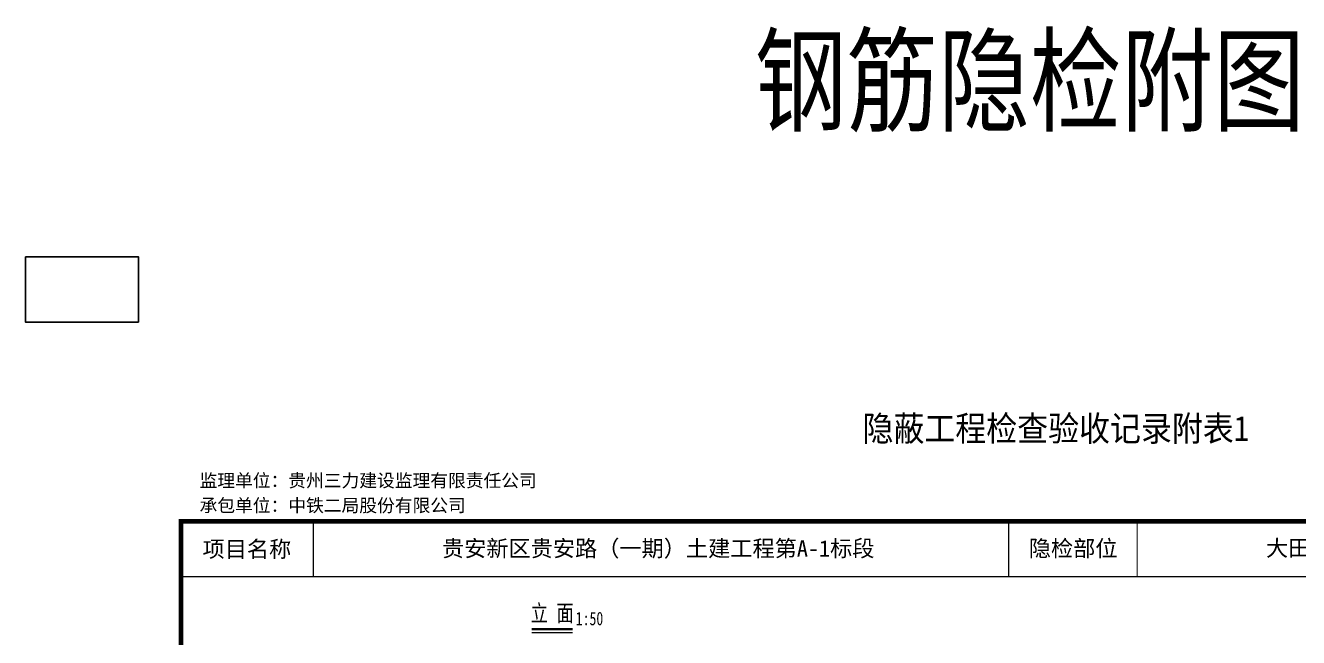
# Model space of a CAD drawing. Header units: millimetres. Extents: x -87831 to -32330, y -3617 to 16913.
# Drawn here: x -56654 to -41500, y 9634 to 16913 of the extents above; entities that cross this region are included whole.
import ezdxf
from ezdxf.enums import TextEntityAlignment as Align

# ---------------------------------------------------------------- set-up
doc = ezdxf.new("R2010")
doc.units = ezdxf.units.MM
doc.header["$LTSCALE"] = 4
doc.layers.add('zx', color=2, linetype='Continuous', plot=False)
doc.layers.add('工作线', color=1, linetype='Continuous', lineweight=35)
doc.layers.add('文字', color=3, linetype='Continuous', lineweight=15)
doc.styles.get("Standard").update_dxf_attribs({"font": 'SimSun.ttf', "width": 0.8, "height": 35})
doc.styles.add('图名', font='simkai.ttf', dxfattribs={"width": 0.67, "height": 80})
doc.styles.add('宋体', font='NSimSun.ttf', dxfattribs={"width": 0.7})

msp = doc.modelspace()

# ---------------------------------------------------------------- linework, layer by layer
at = {"color": 7, "const_width": 55.757}
msp.add_lwpolyline([(-34179.848, 11014.754), (-34179.848, -1932.376), (-54804.308, -1932.376), (-54804.308, 11014.754)], close=True, dxfattribs=at)
at = {"color": 7, "ltscale": 2, "const_width": 15.488}
for points in [[(-53226.768, 11014.754), (-53226.768, 10358.664)], [(-44950.226, 11022.906), (-44950.226, 10366.816)], [(-43420.501, 11022.906), (-43420.501, 10366.816)], [(-54804.308, 10358.664), (-34179.848, 10358.664)]]:
    msp.add_lwpolyline(points, dxfattribs=at)
at = {"layer": 'zx', "color": 7}
msp.add_lwpolyline([(-56653.95, 14162.978), (-55309.706, 14162.978), (-55309.706, 13385.342), (-56653.95, 13385.342)], close=True, dxfattribs=at)
at = {"layer": '工作线', "color": 7}
msp.add_line((-50624.612, 9732.33), (-50142.826, 9732.33), dxfattribs=at)
at = {"layer": '文字', "color": 7}
msp.add_line((-50624.612, 9692.33), (-50142.826, 9692.33), dxfattribs=at)

# ---------------------------------------------------------------- texts
at = {"width": 0.8}
msp.add_text('钢筋隐检附图', height=1000, dxfattribs=at).set_placement((-47971.756, 15757.442))
at = {"color": 7}
for s, height, p in [('监理单位：贵州三力建设监理有限责任公司 ', 154.88, (-54581.404, 11423.613)), ('承包单位：中铁二局股份有限公司', 154.88, (-54581.404, 11127.905)), ('项目名称', 193.6, (-54546.348, 10589.345)), ('贵安新区贵安路（一期）土建工程第A-1标段 ', 193.6, (-51696.26, 10597.199)), ('隐检部位', 193.6, (-44710.592, 10597.497))]:
    msp.add_text(s, height=height, dxfattribs=at).set_placement(p)
at = {"color": 7, "lineweight": 30, "insert": (-44388.561, 12103.465), "char_height": 300, "width": 7281.92019, "attachment_point": 5, "style": '图名'}
msp.add_mtext('{\\fSimSun|b0|i0|c134|p2;\\W0.9;隐蔽工程检查验收记录附表1}', dxfattribs=at)
at = {"lineweight": -2, "insert": (-42159.627, 10795.586), "char_height": 193.6, "width": 9013.52059, "attachment_point": 1, "style": '图名'}
msp.add_mtext('\\pi272.1;{\\fSimSun|b0|i0|c134|p2;\\W1;大田坡大桥——\\fSimSun|b0|i0|c0|p2; \\fSimSun|b0|i0|c134|p2;左幅2#桥墩左2-1#桩基钢筋构造图\\L    }', dxfattribs=at)
at = {"layer": '文字', "color": 7, "style": '宋体', "width": 0.75}
msp.add_text('立 面', height=200, dxfattribs=at).set_placement((-50383.719, 9764.33), align=Align.BOTTOM_CENTER)
msp.add_text('1:50', height=160, dxfattribs=at).set_placement((-50102.826, 9732.33), align=Align.BOTTOM_LEFT)

doc.saveas('drawing.dxf')
